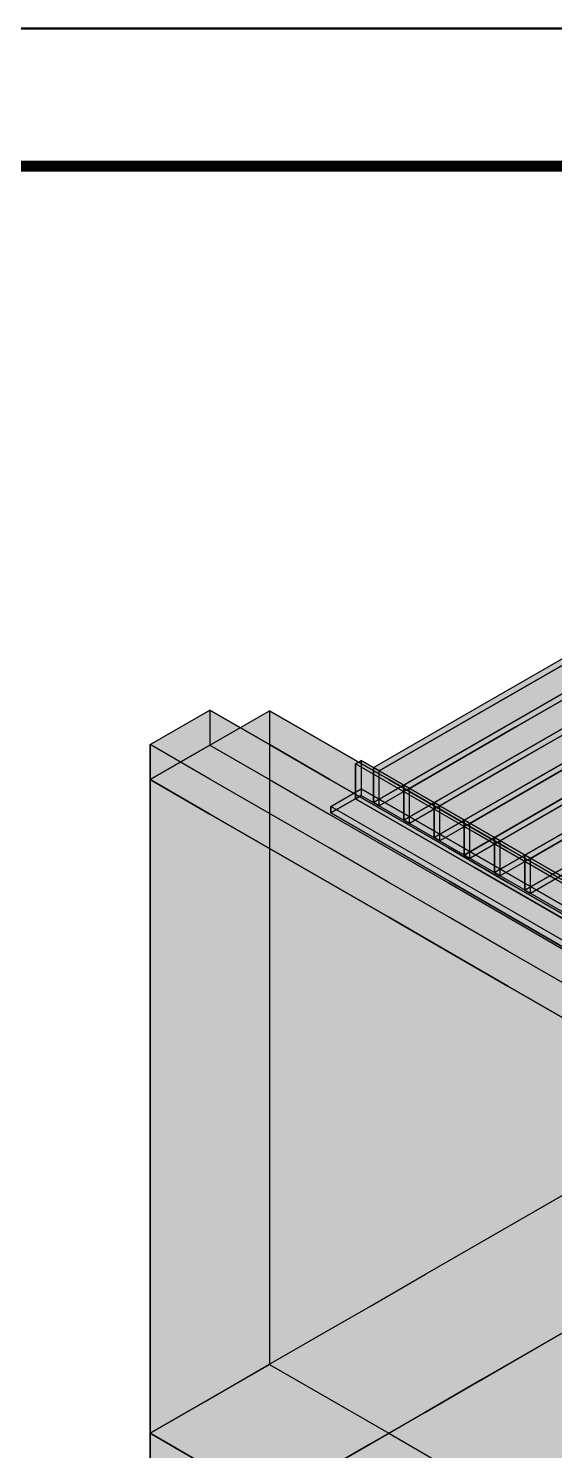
# Model space of a CAD drawing. Header units: metres. Extents: x 0 to 28.4, y 0 to 5.9.
# Drawn here: x 23.692 to 24.074, y 4.907 to 5.94 of the extents above; entities that cross this region are included whole.
import ezdxf

# ---------------------------------------------------------------- set-up
doc = ezdxf.new("R2010")
doc.units = ezdxf.units.M
doc.header["$LTSCALE"] = 0.25
doc.layers.add('ISO-ARISTAS', color=8, linetype='CONTINUOUS')
doc.layers.add('ISO-CONCRETO-SUP', color=254, linetype='CONTINUOUS', true_color=0xe8e8e8)
doc.layers.add('MARCO', color=7, linetype='CONTINUOUS', lineweight=50)

msp = doc.modelspace()

# ---------------------------------------------------------------- linework, layer by layer
at = {"layer": 'ISO-ARISTAS', "color": 250}
for p, q in [((24.0198, 5.4479), (24.0971, 5.4925)), ((24.0198, 5.4479), (24.0971, 5.4925)), ((24.0239, 5.4455), (24.1012, 5.4901)), ((24.1012, 5.4901), (24.0239, 5.4455)), ((24.0418, 5.4352), (24.1191, 5.4798)), ((24.0418, 5.4352), (24.1191, 5.4798)), ((24.0459, 5.4328), (24.1232, 5.4774)), ((24.1232, 5.4774), (24.0459, 5.4328)), ((24.0198, 5.4225), (24.0971, 5.4671)), ((24.0971, 5.4671), (24.0198, 5.4225)), ((24.1012, 5.4647), (24.0239, 5.4201)), ((24.1012, 5.4647), (24.0239, 5.4201)), ((24.0638, 5.4225), (24.1411, 5.4671)), ((24.0638, 5.4225), (24.1411, 5.4671)), ((24.0679, 5.4201), (24.1452, 5.4647)), ((24.1452, 5.4647), (24.0679, 5.4201)), ((24.0418, 5.4098), (24.1191, 5.4544)), ((24.1191, 5.4544), (24.0418, 5.4098)), ((24.1232, 5.452), (24.0459, 5.4074)), ((24.1232, 5.452), (24.0459, 5.4074)), ((23.7804, 5.42), (23.8237, 5.445)), ((23.7804, 5.42), (23.8237, 5.445)), ((23.867, 5.42), (23.8237, 5.445)), ((23.8237, 5.445), (23.8237, 5.4196)), ((23.8237, 5.445), (23.8237, 5.4196)), ((23.8237, 5.445), (23.867, 5.42)), ((23.8237, 5.4196), (23.867, 5.4446)), ((23.8237, 5.4196), (23.867, 5.4446)), ((23.9103, 5.4196), (23.867, 5.4446)), ((23.867, 5.4446), (23.867, 5.3971)), ((23.867, 5.4446), (23.867, 5.3971)), ((23.867, 5.4446), (23.9103, 5.4196)), ((23.9425, 5.4033), (24.0198, 5.4479)), ((23.9425, 5.4033), (24.0198, 5.4479)), ((23.9466, 5.4009), (24.0239, 5.4455)), ((24.0239, 5.4455), (23.9466, 5.4009)), ((24.0638, 5.3971), (24.1411, 5.4417)), ((24.1411, 5.4417), (24.0638, 5.3971)), ((23.9645, 5.3906), (24.0418, 5.4352)), ((23.9645, 5.3906), (24.0418, 5.4352)), ((23.9686, 5.3882), (24.0459, 5.4328)), ((24.0459, 5.4328), (23.9686, 5.3882)), ((24.1452, 5.4393), (24.0679, 5.3947)), ((24.1452, 5.4393), (24.0679, 5.3947)), ((23.9425, 5.3779), (24.0198, 5.4225)), ((24.0198, 5.4225), (23.9425, 5.3779)), ((23.9865, 5.3779), (24.0638, 5.4225)), ((23.9865, 5.3779), (24.0638, 5.4225)), ((23.7804, 5.3946), (23.7804, 5.42)), ((23.8237, 5.395), (23.7804, 5.42)), ((23.8237, 5.395), (23.7804, 5.42)), ((23.7804, 5.42), (23.7804, 5.3946)), ((23.7804, 5.3946), (23.8237, 5.4196)), ((23.8237, 5.4196), (23.7804, 5.3946)), ((23.7804, 5.3946), (23.8237, 5.4196)), ((23.7804, 5.3946), (23.8237, 5.4196)), ((23.8237, 5.4196), (23.867, 5.3946)), ((23.8237, 5.4196), (23.867, 5.3946)), ((23.9103, 5.395), (23.867, 5.42)), ((23.867, 5.42), (23.9103, 5.395)), ((23.9536, 5.3946), (23.9103, 5.4196)), ((23.9103, 5.4196), (23.9536, 5.3946)), ((24.0239, 5.4201), (23.9466, 5.3755)), ((24.0239, 5.4201), (23.9466, 5.3755)), ((23.9906, 5.3755), (24.0679, 5.4201)), ((24.0679, 5.4201), (23.9906, 5.3755)), ((23.9295, 5.4061), (23.9336, 5.4085)), ((23.9295, 5.4061), (23.9336, 5.4085)), ((23.9295, 5.3807), (23.9295, 5.4061)), ((24.0158, 5.3562), (23.9295, 5.4061)), ((23.9295, 5.4061), (23.9295, 5.3807)), ((24.0158, 5.3562), (23.9295, 5.4061)), ((23.9336, 5.4085), (23.9336, 5.383)), ((24.0199, 5.3586), (23.9336, 5.4085)), ((23.9336, 5.4085), (23.9336, 5.383)), ((23.9336, 5.4085), (24.0199, 5.3586)), ((23.9425, 5.3779), (23.9425, 5.4033)), ((23.9466, 5.4009), (23.9425, 5.4033)), ((23.9466, 5.4009), (23.9425, 5.4033)), ((23.9425, 5.4033), (23.9425, 5.3779)), ((23.9466, 5.3755), (23.9466, 5.4009)), ((23.9466, 5.3755), (23.9466, 5.4009)), ((23.9645, 5.3652), (24.0418, 5.4098)), ((24.0418, 5.4098), (23.9645, 5.3652)), ((24.0459, 5.4074), (23.9686, 5.3628)), ((24.0459, 5.4074), (23.9686, 5.3628)), ((24.0085, 5.3652), (24.0858, 5.4098)), ((24.0085, 5.3652), (24.0858, 5.4098)), ((24.0126, 5.3628), (24.0899, 5.4074)), ((24.0899, 5.4074), (24.0126, 5.3628)), ((23.7804, 5.3471), (23.7804, 5.3946)), ((23.8237, 5.3696), (23.7804, 5.3946)), ((23.8237, 5.3696), (23.7804, 5.3946)), ((23.8237, 5.3696), (23.7804, 5.3946)), ((23.7804, 5.3946), (23.7804, 5.3471)), ((23.7804, 5.3946), (23.8237, 5.3696)), ((23.867, 5.37), (23.8237, 5.395)), ((23.867, 5.37), (23.8237, 5.395)), ((23.867, 5.3971), (23.867, 5.3497)), ((23.867, 5.3971), (23.867, 5.3497)), ((23.867, 5.3946), (23.9103, 5.3696)), ((23.867, 5.3946), (23.9103, 5.3696)), ((23.9536, 5.37), (23.9103, 5.395)), ((23.9103, 5.395), (23.9536, 5.37)), ((23.9969, 5.3696), (23.9536, 5.3946)), ((23.9536, 5.3946), (23.9969, 5.3696)), ((23.9645, 5.3652), (23.9645, 5.3906)), ((23.9686, 5.3882), (23.9645, 5.3906)), ((23.9686, 5.3882), (23.9645, 5.3906)), ((23.9645, 5.3906), (23.9645, 5.3652)), ((23.9865, 5.3525), (24.0638, 5.3971)), ((24.0638, 5.3971), (23.9865, 5.3525)), ((24.0679, 5.3947), (23.9906, 5.3501)), ((24.0679, 5.3947), (23.9906, 5.3501)), ((24.0305, 5.3525), (24.1078, 5.3971)), ((24.0305, 5.3525), (24.1078, 5.3971)), ((24.0346, 5.3501), (24.1119, 5.3947)), ((24.1119, 5.3947), (24.0346, 5.3501)), ((23.9116, 5.3751), (23.9336, 5.3878)), ((23.9116, 5.3751), (23.9336, 5.3878)), ((23.9336, 5.383), (23.9116, 5.3704)), ((23.9116, 5.3704), (23.9336, 5.383)), ((23.9336, 5.383), (23.9295, 5.3807)), ((23.9295, 5.3807), (23.9336, 5.383)), ((24.0158, 5.3308), (23.9295, 5.3807)), ((23.9295, 5.3807), (24.0158, 5.3308)), ((23.9336, 5.3878), (23.9336, 5.383)), ((24.0199, 5.338), (23.9336, 5.3878)), ((23.9336, 5.3878), (23.9336, 5.383)), ((23.9336, 5.3878), (24.0199, 5.338)), ((23.9336, 5.383), (24.0199, 5.3332)), ((23.9336, 5.383), (24.0199, 5.3332)), ((23.9336, 5.383), (24.0199, 5.3332)), ((23.9336, 5.383), (24.0199, 5.3332)), ((23.9686, 5.3628), (23.9686, 5.3882)), ((23.9686, 5.3628), (23.9686, 5.3882)), ((24.0085, 5.3398), (24.0858, 5.3844)), ((24.0858, 5.3844), (24.0085, 5.3398)), ((24.0899, 5.382), (24.0126, 5.3374)), ((24.0899, 5.382), (24.0126, 5.3374)), ((24.0525, 5.3398), (24.1298, 5.3844)), ((24.0525, 5.3398), (24.1298, 5.3844)), ((24.0566, 5.3374), (24.1339, 5.382)), ((24.1339, 5.382), (24.0566, 5.3374)), ((23.867, 5.3446), (23.8237, 5.3696)), ((23.867, 5.3446), (23.8237, 5.3696)), ((23.867, 5.3446), (23.8237, 5.3696)), ((23.8237, 5.3696), (23.867, 5.3446)), ((23.9103, 5.345), (23.867, 5.37)), ((23.9103, 5.345), (23.867, 5.37)), ((23.9103, 5.3696), (23.9536, 5.3446)), ((23.9103, 5.3696), (23.9536, 5.3446)), ((23.9116, 5.3704), (23.9116, 5.3751)), ((23.9979, 5.3253), (23.9116, 5.3751)), ((23.9979, 5.3253), (23.9116, 5.3751)), ((23.9116, 5.3751), (23.9116, 5.3704)), ((23.9979, 5.3205), (23.9116, 5.3704)), ((23.9116, 5.3704), (23.9979, 5.3205)), ((23.9466, 5.3755), (23.9425, 5.3779)), ((23.9425, 5.3779), (23.9466, 5.3755)), ((23.9969, 5.345), (23.9536, 5.37)), ((23.9536, 5.37), (23.9969, 5.345)), ((23.9865, 5.3525), (23.9865, 5.3779)), ((23.9906, 5.3755), (23.9865, 5.3779)), ((23.9906, 5.3755), (23.9865, 5.3779)), ((23.9865, 5.3779), (23.9865, 5.3525)), ((23.9906, 5.3501), (23.9906, 5.3755)), ((23.9906, 5.3501), (23.9906, 5.3755)), ((24.0402, 5.3446), (23.9969, 5.3696)), ((23.9969, 5.3696), (24.0402, 5.3446)), ((24.0305, 5.3271), (24.1078, 5.3717)), ((24.1078, 5.3717), (24.0305, 5.3271)), ((23.9686, 5.3628), (23.9645, 5.3652)), ((23.9645, 5.3652), (23.9686, 5.3628)), ((24.0085, 5.3398), (24.0085, 5.3652)), ((24.0126, 5.3628), (24.0085, 5.3652)), ((24.0126, 5.3628), (24.0085, 5.3652)), ((24.0085, 5.3652), (24.0085, 5.3398)), ((24.0126, 5.3374), (24.0126, 5.3628)), ((24.0126, 5.3374), (24.0126, 5.3628)), ((24.1119, 5.3693), (24.0346, 5.3247)), ((24.1119, 5.3693), (24.0346, 5.3247)), ((23.867, 5.3497), (23.867, 5.3022)), ((23.867, 5.3497), (23.867, 5.3022)), ((23.9906, 5.3501), (23.9865, 5.3525)), ((23.9865, 5.3525), (23.9906, 5.3501)), ((24.1021, 5.3064), (24.0158, 5.3562)), ((24.1021, 5.3064), (24.0158, 5.3562)), ((24.1063, 5.3087), (24.0199, 5.3586)), ((24.0199, 5.3586), (24.1063, 5.3087)), ((24.0305, 5.3271), (24.0305, 5.3525)), ((24.0346, 5.3501), (24.0305, 5.3525)), ((24.0346, 5.3501), (24.0305, 5.3525)), ((24.0305, 5.3525), (24.0305, 5.3271)), ((24.0346, 5.3247), (24.0346, 5.3501)), ((24.0346, 5.3247), (24.0346, 5.3501)), ((24.0525, 5.3144), (24.1298, 5.359)), ((24.1298, 5.359), (24.0525, 5.3144)), ((24.1339, 5.3566), (24.0566, 5.312)), ((24.1339, 5.3566), (24.0566, 5.312)), ((23.7804, 5.2997), (23.7804, 5.3471)), ((23.7804, 5.3471), (23.7804, 5.2997)), ((23.9103, 5.3196), (23.867, 5.3446)), ((23.9103, 5.3196), (23.867, 5.3446)), ((23.9103, 5.3196), (23.867, 5.3446)), ((23.867, 5.3446), (23.9103, 5.3196)), ((23.9536, 5.32), (23.9103, 5.345)), ((23.9536, 5.32), (23.9103, 5.345)), ((23.9536, 5.3446), (23.9969, 5.3196)), ((23.9536, 5.3446), (23.9969, 5.3196)), ((24.0402, 5.32), (23.9969, 5.345)), ((23.9969, 5.345), (24.0402, 5.32)), ((24.0126, 5.3374), (24.0085, 5.3398)), ((24.0085, 5.3398), (24.0126, 5.3374)), ((24.0835, 5.3196), (24.0402, 5.3446)), ((24.0402, 5.3446), (24.0835, 5.3196)), ((24.0525, 5.3144), (24.0525, 5.3398)), ((24.0566, 5.3374), (24.0525, 5.3398)), ((24.0566, 5.3374), (24.0525, 5.3398)), ((24.0525, 5.3398), (24.0525, 5.3144)), ((24.1021, 5.281), (24.0158, 5.3308)), ((24.0158, 5.3308), (24.1021, 5.281)), ((24.1063, 5.2881), (24.0199, 5.338)), ((24.0199, 5.338), (24.1063, 5.2881)), ((24.0199, 5.3332), (24.1063, 5.2834)), ((24.0199, 5.3332), (24.1063, 5.2834)), ((24.0199, 5.3332), (24.1063, 5.2834)), ((24.0199, 5.3332), (24.1063, 5.2834)), ((24.0566, 5.312), (24.0566, 5.3374)), ((24.0566, 5.312), (24.0566, 5.3374)), ((23.9536, 5.2946), (23.9103, 5.3196)), ((23.9536, 5.2946), (23.9103, 5.3196)), ((23.9536, 5.2946), (23.9103, 5.3196)), ((23.9103, 5.3196), (23.9536, 5.2946)), ((23.9969, 5.295), (23.9536, 5.32)), ((23.9969, 5.295), (23.9536, 5.32)), ((23.9969, 5.3196), (24.0402, 5.2946)), ((23.9969, 5.3196), (24.0402, 5.2946)), ((24.0843, 5.2754), (23.9979, 5.3253)), ((24.0843, 5.2754), (23.9979, 5.3253)), ((24.0843, 5.2706), (23.9979, 5.3205)), ((23.9979, 5.3205), (24.0843, 5.2706)), ((24.0346, 5.3247), (24.0305, 5.3271)), ((24.0305, 5.3271), (24.0346, 5.3247)), ((24.0835, 5.295), (24.0402, 5.32)), ((24.0402, 5.32), (24.0835, 5.295)), ((24.0566, 5.312), (24.0525, 5.3144)), ((24.0525, 5.3144), (24.0566, 5.312)), ((23.7804, 5.2522), (23.7804, 5.2997)), ((23.7804, 5.2997), (23.7804, 5.2522)), ((23.867, 5.3022), (23.867, 5.2548)), ((23.867, 5.3022), (23.867, 5.2548)), ((23.9969, 5.2696), (23.9536, 5.2946)), ((23.9969, 5.2696), (23.9536, 5.2946)), ((23.9969, 5.2696), (23.9536, 5.2946)), ((23.9536, 5.2946), (23.9969, 5.2696)), ((24.0402, 5.27), (23.9969, 5.295)), ((24.0402, 5.27), (23.9969, 5.295)), ((24.0402, 5.2946), (24.0835, 5.2696)), ((24.0402, 5.2946), (24.0835, 5.2696)), ((24.0402, 5.2446), (23.9969, 5.2696)), ((24.0402, 5.2446), (23.9969, 5.2696)), ((24.0402, 5.2446), (23.9969, 5.2696)), ((23.9969, 5.2696), (24.0402, 5.2446)), ((24.0835, 5.245), (24.0402, 5.27)), ((24.0835, 5.245), (24.0402, 5.27)), ((23.7804, 5.2048), (23.7804, 5.2522)), ((23.7804, 5.2522), (23.7804, 5.2048)), ((23.867, 5.2548), (23.867, 5.2073)), ((23.867, 5.2548), (23.867, 5.2073)), ((24.0835, 5.2196), (24.0402, 5.2446)), ((24.0835, 5.2196), (24.0402, 5.2446)), ((24.0835, 5.2196), (24.0402, 5.2446)), ((24.0402, 5.2446), (24.0835, 5.2196)), ((23.7804, 5.1573), (23.7804, 5.2048)), ((23.7804, 5.2048), (23.7804, 5.1573)), ((23.867, 5.2073), (23.867, 5.1598)), ((23.867, 5.2073), (23.867, 5.1598)), ((23.7804, 5.1098), (23.7804, 5.1573)), ((23.7804, 5.1573), (23.7804, 5.1098)), ((23.867, 5.1598), (23.867, 5.1124)), ((23.867, 5.1598), (23.867, 5.1124)), ((23.867, 5.1124), (23.867, 5.0649)), ((23.867, 5.1124), (23.867, 5.0649)), ((23.7804, 5.0624), (23.7804, 5.1098)), ((23.7804, 5.1098), (23.7804, 5.0624)), ((24.0602, 5.0815), (24.1001, 5.1046)), ((24.0602, 5.0815), (24.1001, 5.1046)), ((24.0202, 5.0585), (24.0602, 5.0815)), ((24.0202, 5.0585), (24.0602, 5.0815)), ((23.7804, 5.0149), (23.7804, 5.0624)), ((23.7804, 5.0624), (23.7804, 5.0149)), ((23.867, 5.0649), (23.867, 5.0175)), ((23.867, 5.0649), (23.867, 5.0175)), ((23.9802, 5.0354), (24.0202, 5.0585)), ((23.9802, 5.0354), (24.0202, 5.0585)), ((23.9403, 5.0123), (23.9802, 5.0354)), ((23.9403, 5.0123), (23.9802, 5.0354)), ((23.7804, 4.9675), (23.7804, 5.0149)), ((23.7804, 5.0149), (23.7804, 4.9675)), ((23.867, 5.0175), (23.867, 4.97)), ((23.867, 5.0175), (23.867, 4.97)), ((23.9003, 4.9892), (23.9403, 5.0123)), ((23.9003, 4.9892), (23.9403, 5.0123)), ((24.0602, 4.9815), (24.1001, 5.0046)), ((24.1001, 5.0046), (24.0602, 4.9815)), ((24.0604, 4.9817), (24.1008, 5.005)), ((24.0604, 4.9817), (24.1008, 5.005)), ((23.8603, 4.9662), (23.9003, 4.9892)), ((23.8603, 4.9662), (23.9003, 4.9892)), ((24.02, 4.9583), (24.0604, 4.9817)), ((24.02, 4.9583), (24.0604, 4.9817)), ((24.0202, 4.9585), (24.0602, 4.9815)), ((24.0602, 4.9815), (24.0202, 4.9585)), ((23.7804, 4.92), (23.7804, 4.9675)), ((23.7804, 4.9675), (23.7804, 4.92)), ((23.867, 4.97), (23.8237, 4.945)), ((23.8237, 4.945), (23.867, 4.97)), ((23.867, 4.97), (23.9103, 4.945)), ((23.867, 4.97), (23.9103, 4.945)), ((23.8204, 4.9431), (23.8603, 4.9662)), ((23.8204, 4.9431), (23.8603, 4.9662)), ((23.9796, 4.935), (24.02, 4.9583)), ((23.9796, 4.935), (24.02, 4.9583)), ((23.9802, 4.9354), (24.0202, 4.9585)), ((24.0202, 4.9585), (23.9802, 4.9354)), ((23.8237, 4.945), (23.7804, 4.92)), ((23.7804, 4.92), (23.8237, 4.945)), ((23.7804, 4.92), (23.8204, 4.9431)), ((23.7804, 4.92), (23.8204, 4.9431)), ((23.9103, 4.945), (23.9536, 4.92)), ((23.9103, 4.945), (23.9536, 4.92)), ((23.9392, 4.9117), (23.9796, 4.935)), ((23.9392, 4.9117), (23.9796, 4.935)), ((23.9403, 4.9123), (23.9802, 4.9354)), ((23.9802, 4.9354), (23.9403, 4.9123)), ((23.7804, 4.87), (23.7804, 4.92)), ((23.8237, 4.895), (23.7804, 4.92)), ((23.8237, 4.895), (23.7804, 4.92)), ((23.7804, 4.92), (23.7804, 4.87)), ((23.8237, 4.895), (23.7804, 4.92)), ((23.7804, 4.92), (23.8237, 4.895)), ((23.9536, 4.92), (23.9969, 4.895)), ((23.9536, 4.92), (23.9969, 4.895)), ((23.8987, 4.8883), (23.9392, 4.9117)), ((23.8987, 4.8883), (23.9392, 4.9117)), ((23.9003, 4.8892), (23.9403, 4.9123)), ((23.9403, 4.9123), (23.9003, 4.8892))]:
    msp.add_line(p, q, dxfattribs=at)
at = {"layer": 'ISO-CONCRETO-SUP', "true_color": 0x424b57}
for points in [[(24.0971, 5.4671), (24.0198, 5.4225), (24.0971, 5.4925), (24.0198, 5.4479)], [(24.1012, 5.4647), (24.0239, 5.4201), (24.1012, 5.4901), (24.0239, 5.4455)], [(24.1191, 5.4544), (24.0418, 5.4098), (24.1191, 5.4798), (24.0418, 5.4352)], [(24.1232, 5.452), (24.0459, 5.4074), (24.1232, 5.4774), (24.0459, 5.4328)], [(24.1411, 5.4417), (24.0638, 5.3971), (24.1411, 5.4671), (24.0638, 5.4225)], [(24.1452, 5.4393), (24.0679, 5.3947), (24.1452, 5.4647), (24.0679, 5.4201)], [(24.0198, 5.4225), (23.9425, 5.3779), (24.0198, 5.4479), (23.9425, 5.4033)], [(24.0239, 5.4201), (23.9466, 5.3755), (24.0239, 5.4455), (23.9466, 5.4009)], [(24.0418, 5.4098), (23.9645, 5.3652), (24.0418, 5.4352), (23.9645, 5.3906)], [(24.0459, 5.4074), (23.9686, 5.3628), (24.0459, 5.4328), (23.9686, 5.3882)], [(24.0638, 5.3971), (23.9865, 5.3525), (24.0638, 5.4225), (23.9865, 5.3779)], [(24.0679, 5.3947), (23.9906, 5.3501), (24.0679, 5.4201), (23.9906, 5.3755)], [(23.9336, 5.383), (23.9295, 5.3807), (23.9336, 5.4085), (23.9295, 5.4061)], [(24.0858, 5.3844), (24.0085, 5.3398), (24.0858, 5.4098), (24.0085, 5.3652)], [(24.0899, 5.382), (24.0126, 5.3374), (24.0899, 5.4074), (24.0126, 5.3628)], [(24.1078, 5.3717), (24.0305, 5.3271), (24.1078, 5.3971), (24.0305, 5.3525)], [(24.1119, 5.3693), (24.0346, 5.3247), (24.1119, 5.3947), (24.0346, 5.3501)], [(23.9336, 5.383), (23.9116, 5.3704), (23.9336, 5.3878), (23.9116, 5.3751)], [(24.1298, 5.359), (24.0525, 5.3144), (24.1298, 5.3844), (24.0525, 5.3398)], [(24.1339, 5.3566), (24.0566, 5.312), (24.1339, 5.382), (24.0566, 5.3374)]]:
    msp.add_solid(points, dxfattribs=at)
at = {"layer": 'ISO-CONCRETO-SUP', "true_color": 0x525d6b}
for points in [[(24.0971, 5.4925), (24.1012, 5.4901), (24.0198, 5.4479), (24.0239, 5.4455)], [(24.1191, 5.4798), (24.1232, 5.4774), (24.0418, 5.4352), (24.0459, 5.4328)], [(24.0971, 5.4671), (24.1012, 5.4647), (24.0198, 5.4225), (24.0239, 5.4201)], [(24.1411, 5.4671), (24.1452, 5.4647), (24.0638, 5.4225), (24.0679, 5.4201)], [(24.1191, 5.4544), (24.1232, 5.452), (24.0418, 5.4098), (24.0459, 5.4074)], [(24.0198, 5.4479), (24.0239, 5.4455), (23.9425, 5.4033), (23.9466, 5.4009)], [(24.1411, 5.4417), (24.1452, 5.4393), (24.0638, 5.3971), (24.0679, 5.3947)], [(24.0418, 5.4352), (24.0459, 5.4328), (23.9645, 5.3906), (23.9686, 5.3882)], [(24.0198, 5.4225), (24.0239, 5.4201), (23.9425, 5.3779), (23.9466, 5.3755)], [(24.0638, 5.4225), (24.0679, 5.4201), (23.9865, 5.3779), (23.9906, 5.3755)], [(23.9336, 5.4085), (24.0199, 5.3586), (23.9295, 5.4061), (24.0158, 5.3562)], [(24.0418, 5.4098), (24.0459, 5.4074), (23.9645, 5.3652), (23.9686, 5.3628)], [(24.0858, 5.4098), (24.0899, 5.4074), (24.0085, 5.3652), (24.0126, 5.3628)], [(24.0638, 5.3971), (24.0679, 5.3947), (23.9865, 5.3525), (23.9906, 5.3501)], [(24.1078, 5.3971), (24.1119, 5.3947), (24.0305, 5.3525), (24.0346, 5.3501)], [(23.9336, 5.3878), (24.0199, 5.338), (23.9116, 5.3751), (23.9979, 5.3253)], [(23.9336, 5.383), (24.0199, 5.3332), (23.9116, 5.3704), (23.9979, 5.3205)], [(23.9336, 5.383), (24.0199, 5.3332), (23.9295, 5.3807), (24.0158, 5.3308)], [(24.0858, 5.3844), (24.0899, 5.382), (24.0085, 5.3398), (24.0126, 5.3374)], [(24.1298, 5.3844), (24.1339, 5.382), (24.0525, 5.3398), (24.0566, 5.3374)], [(24.1078, 5.3717), (24.1119, 5.3693), (24.0305, 5.3271), (24.0346, 5.3247)], [(24.0199, 5.3586), (24.1063, 5.3087), (24.0158, 5.3562), (24.1021, 5.3064)], [(24.1298, 5.359), (24.1339, 5.3566), (24.0525, 5.3144), (24.0566, 5.312)], [(24.0199, 5.338), (24.1063, 5.2881), (23.9979, 5.3253), (24.0843, 5.2754)], [(24.0199, 5.3332), (24.1063, 5.2834), (23.9979, 5.3205), (24.0843, 5.2706)], [(24.0199, 5.3332), (24.1063, 5.2834), (24.0158, 5.3308), (24.1021, 5.281)]]:
    msp.add_solid(points, dxfattribs=at)
at = {"layer": 'ISO-CONCRETO-SUP', "true_color": 0x949491}
for points in [[(23.8237, 5.4196), (23.7804, 5.3946), (23.8237, 5.445), (23.7804, 5.42)], [(23.867, 5.3971), (23.8237, 5.3721), (23.867, 5.4446), (23.8237, 5.4196)], [(23.8237, 5.3721), (23.7804, 5.3471), (23.8237, 5.4196), (23.7804, 5.3946)], [(23.867, 5.3497), (23.8237, 5.3247), (23.867, 5.3971), (23.8237, 5.3721)], [(23.8237, 5.3247), (23.7804, 5.2997), (23.8237, 5.3721), (23.7804, 5.3471)], [(23.867, 5.3022), (23.8237, 5.2772), (23.867, 5.3497), (23.8237, 5.3247)], [(23.8237, 5.2772), (23.7804, 5.2522), (23.8237, 5.3247), (23.7804, 5.2997)], [(23.867, 5.2548), (23.8237, 5.2298), (23.867, 5.3022), (23.8237, 5.2772)], [(23.8237, 5.2298), (23.7804, 5.2048), (23.8237, 5.2772), (23.7804, 5.2522)], [(23.867, 5.2073), (23.8237, 5.1823), (23.867, 5.2548), (23.8237, 5.2298)], [(23.8237, 5.1823), (23.7804, 5.1573), (23.8237, 5.2298), (23.7804, 5.2048)], [(23.867, 5.1598), (23.8237, 5.1348), (23.867, 5.2073), (23.8237, 5.1823)], [(23.8237, 5.1348), (23.7804, 5.1098), (23.8237, 5.1823), (23.7804, 5.1573)], [(23.867, 5.1124), (23.8237, 5.0874), (23.867, 5.1598), (23.8237, 5.1348)], [(23.8237, 5.0874), (23.7804, 5.0624), (23.8237, 5.1348), (23.7804, 5.1098)], [(23.867, 5.0649), (23.8237, 5.0399), (23.867, 5.1124), (23.8237, 5.0874)], [(24.1001, 5.0546), (24.0602, 5.0315), (24.1001, 5.1046), (24.0602, 5.0815)], [(23.8237, 5.0399), (23.7804, 5.0149), (23.8237, 5.0874), (23.7804, 5.0624)], [(24.0602, 5.0315), (24.0202, 5.0085), (24.0602, 5.0815), (24.0202, 5.0585)], [(23.867, 5.0175), (23.8237, 4.9925), (23.867, 5.0649), (23.8237, 5.0399)], [(24.0202, 5.0085), (23.9802, 4.9854), (24.0202, 5.0585), (23.9802, 5.0354)], [(24.1001, 5.0046), (24.0602, 4.9815), (24.1001, 5.0546), (24.0602, 5.0315)], [(23.8237, 4.9925), (23.7804, 4.9675), (23.8237, 5.0399), (23.7804, 5.0149)], [(23.9802, 4.9854), (23.9403, 4.9623), (23.9802, 5.0354), (23.9403, 5.0123)], [(24.0602, 4.9815), (24.0202, 4.9585), (24.0602, 5.0315), (24.0202, 5.0085)], [(23.867, 4.97), (23.8237, 4.945), (23.867, 5.0175), (23.8237, 4.9925)], [(23.9403, 4.9623), (23.9003, 4.9392), (23.9403, 5.0123), (23.9003, 4.9892)], [(24.0202, 4.9585), (23.9802, 4.9354), (24.0202, 5.0085), (23.9802, 4.9854)], [(23.8237, 4.945), (23.7804, 4.92), (23.8237, 4.9925), (23.7804, 4.9675)], [(23.9003, 4.9392), (23.8603, 4.9162), (23.9003, 4.9892), (23.8603, 4.9662)], [(23.9802, 4.9354), (23.9403, 4.9123), (23.9802, 4.9854), (23.9403, 4.9623)], [(23.8603, 4.9162), (23.8204, 4.8931), (23.8603, 4.9662), (23.8204, 4.9431)], [(23.9403, 4.9123), (23.9003, 4.8892), (23.9403, 4.9623), (23.9003, 4.9392)], [(23.8204, 4.8931), (23.7804, 4.87), (23.8204, 4.9431), (23.7804, 4.92)], [(23.9003, 4.8892), (23.8603, 4.8662), (23.9003, 4.9392), (23.8603, 4.9162)], [(23.8603, 4.8662), (23.8204, 4.8431), (23.8603, 4.9162), (23.8204, 4.8931)]]:
    msp.add_solid(points, dxfattribs=at)
at = {"layer": 'ISO-CONCRETO-SUP', "true_color": 0xb8b8b3}
for points in [[(23.8237, 5.445), (23.867, 5.42), (23.7804, 5.42), (23.8237, 5.395)], [(23.867, 5.4446), (23.9103, 5.4196), (23.8237, 5.4196), (23.867, 5.3946)], [(23.8237, 5.4196), (23.867, 5.3946), (23.7804, 5.3946), (23.8237, 5.3696)], [(23.8237, 5.4196), (23.867, 5.3946), (23.7804, 5.3946), (23.8237, 5.3696)], [(23.867, 5.42), (23.9103, 5.395), (23.8237, 5.395), (23.867, 5.37)], [(23.9103, 5.4196), (23.9536, 5.3946), (23.867, 5.3946), (23.9103, 5.3696)], [(23.867, 5.3946), (23.9103, 5.3696), (23.8237, 5.3696), (23.867, 5.3446)], [(23.867, 5.3946), (23.9103, 5.3696), (23.8237, 5.3696), (23.867, 5.3446)], [(23.9103, 5.395), (23.9536, 5.37), (23.867, 5.37), (23.9103, 5.345)], [(23.9536, 5.3946), (23.9969, 5.3696), (23.9103, 5.3696), (23.9536, 5.3446)], [(23.9103, 5.3696), (23.9536, 5.3446), (23.867, 5.3446), (23.9103, 5.3196)], [(23.9103, 5.3696), (23.9536, 5.3446), (23.867, 5.3446), (23.9103, 5.3196)], [(23.9536, 5.37), (23.9969, 5.345), (23.9103, 5.345), (23.9536, 5.32)], [(23.9969, 5.3696), (24.0402, 5.3446), (23.9536, 5.3446), (23.9969, 5.3196)], [(23.9536, 5.3446), (23.9969, 5.3196), (23.9103, 5.3196), (23.9536, 5.2946)], [(23.9536, 5.3446), (23.9969, 5.3196), (23.9103, 5.3196), (23.9536, 5.2946)], [(23.9969, 5.345), (24.0402, 5.32), (23.9536, 5.32), (23.9969, 5.295)], [(24.0402, 5.3446), (24.0835, 5.3196), (23.9969, 5.3196), (24.0402, 5.2946)], [(23.9969, 5.3196), (24.0402, 5.2946), (23.9536, 5.2946), (23.9969, 5.2696)], [(23.9969, 5.3196), (24.0402, 5.2946), (23.9536, 5.2946), (23.9969, 5.2696)], [(24.0402, 5.32), (24.0835, 5.295), (23.9969, 5.295), (24.0402, 5.27)], [(24.0835, 5.3196), (24.1268, 5.2946), (24.0402, 5.2946), (24.0835, 5.2696)], [(24.0402, 5.2946), (24.0835, 5.2696), (23.9969, 5.2696), (24.0402, 5.2446)], [(24.0402, 5.2946), (24.0835, 5.2696), (23.9969, 5.2696), (24.0402, 5.2446)], [(24.0835, 5.295), (24.1268, 5.27), (24.0402, 5.27), (24.0835, 5.245)], [(24.0835, 5.2696), (24.1268, 5.2446), (24.0402, 5.2446), (24.0835, 5.2196)], [(24.0835, 5.2696), (24.1268, 5.2446), (24.0402, 5.2446), (24.0835, 5.2196)], [(24.1001, 5.1046), (24.1434, 5.0796), (24.0602, 5.0815), (24.1035, 5.0565)], [(24.0602, 5.0815), (24.1035, 5.0565), (24.0202, 5.0585), (24.0635, 5.0335)], [(24.0202, 5.0585), (24.0635, 5.0335), (23.9802, 5.0354), (24.0235, 5.0104)], [(24.1035, 5.0565), (24.1468, 5.0315), (24.0635, 5.0335), (24.1068, 5.0085)], [(23.9802, 5.0354), (24.0235, 5.0104), (23.9403, 5.0123), (23.9836, 4.9873)], [(24.0635, 5.0335), (24.1068, 5.0085), (24.0235, 5.0104), (24.0668, 4.9854)], [(23.9403, 5.0123), (23.9836, 4.9873), (23.9003, 4.9892), (23.9436, 4.9642)], [(24.0235, 5.0104), (24.0668, 4.9854), (23.9836, 4.9873), (24.0269, 4.9623)], [(24.1068, 5.0085), (24.1501, 4.9835), (24.0668, 4.9854), (24.1101, 4.9604)], [(24.1001, 5.0046), (24.1434, 4.9796), (24.0602, 4.9815), (24.1035, 4.9565)], [(23.9003, 4.9892), (23.9436, 4.9642), (23.8603, 4.9662), (23.9036, 4.9412)], [(23.9836, 4.9873), (24.0269, 4.9623), (23.9436, 4.9642), (23.9869, 4.9392)], [(24.0602, 4.9815), (24.1035, 4.9565), (24.0202, 4.9585), (24.0635, 4.9335)], [(24.0668, 4.9854), (24.1101, 4.9604), (24.0269, 4.9623), (24.0702, 4.9373)], [(23.867, 4.97), (23.9103, 4.945), (23.8237, 4.945), (23.867, 4.92)], [(23.8603, 4.9662), (23.9036, 4.9412), (23.8204, 4.9431), (23.8637, 4.9181)], [(23.9436, 4.9642), (23.9869, 4.9392), (23.9036, 4.9412), (23.9469, 4.9162)], [(24.0202, 4.9585), (24.0635, 4.9335), (23.9802, 4.9354), (24.0235, 4.9104)], [(24.0269, 4.9623), (24.0702, 4.9373), (23.9869, 4.9392), (24.0302, 4.9142)], [(24.1035, 4.9565), (24.1468, 4.9315), (24.0635, 4.9335), (24.1068, 4.9085)], [(24.1101, 4.9604), (24.1534, 4.9354), (24.0702, 4.9373), (24.1135, 4.9123)], [(23.8237, 4.945), (23.867, 4.92), (23.7804, 4.92), (23.8237, 4.895)], [(23.8204, 4.9431), (23.8637, 4.9181), (23.7804, 4.92), (23.8237, 4.895)], [(23.9036, 4.9412), (23.9469, 4.9162), (23.8637, 4.9181), (23.907, 4.8931)], [(23.9103, 4.945), (23.9536, 4.92), (23.867, 4.92), (23.9103, 4.895)], [(23.9869, 4.9392), (24.0302, 4.9142), (23.9469, 4.9162), (23.9902, 4.8912)], [(24.0702, 4.9373), (24.1135, 4.9123), (24.0302, 4.9142), (24.0735, 4.8892)], [(23.9802, 4.9354), (24.0235, 4.9104), (23.9403, 4.9123), (23.9836, 4.8873)], [(24.0635, 4.9335), (24.1068, 4.9085), (24.0235, 4.9104), (24.0668, 4.8854)], [(23.867, 4.92), (23.9103, 4.895), (23.8237, 4.895), (23.867, 4.87)], [(23.8637, 4.9181), (23.907, 4.8931), (23.8237, 4.895), (23.867, 4.87)], [(23.9469, 4.9162), (23.9902, 4.8912), (23.907, 4.8931), (23.9503, 4.8681)], [(23.9536, 4.92), (23.9969, 4.895), (23.9103, 4.895), (23.9536, 4.87)], [(23.9403, 4.9123), (23.9836, 4.8873), (23.9003, 4.8892), (23.9436, 4.8642)], [(24.0235, 4.9104), (24.0668, 4.8854), (23.9836, 4.8873), (24.0269, 4.8623)], [(24.0302, 4.9142), (24.0735, 4.8892), (23.9902, 4.8912), (24.0335, 4.8662)], [(24.1068, 4.9085), (24.1501, 4.8835), (24.0668, 4.8854), (24.1101, 4.8604)], [(24.1135, 4.9123), (24.1568, 4.8873), (24.0735, 4.8892), (24.1168, 4.8642)]]:
    msp.add_solid(points, dxfattribs=at)
at = {"layer": 'ISO-CONCRETO-SUP', "true_color": 0xa6a6a2}
for points in [[(23.8237, 5.4196), (23.867, 5.3946), (23.8237, 5.445), (23.867, 5.42)], [(23.867, 5.3971), (23.9103, 5.3721), (23.867, 5.4446), (23.9103, 5.4196)], [(23.7804, 5.3946), (23.8237, 5.3696), (23.7804, 5.42), (23.8237, 5.395)], [(23.867, 5.3946), (23.9103, 5.3696), (23.867, 5.42), (23.9103, 5.395)], [(23.9103, 5.3721), (23.9536, 5.3471), (23.9103, 5.4196), (23.9536, 5.3946)], [(23.7804, 5.3471), (23.8237, 5.3221), (23.7804, 5.3946), (23.8237, 5.3696)], [(23.8237, 5.3696), (23.867, 5.3446), (23.8237, 5.395), (23.867, 5.37)], [(23.867, 5.3497), (23.9103, 5.3247), (23.867, 5.3971), (23.9103, 5.3721)], [(23.9103, 5.3696), (23.9536, 5.3446), (23.9103, 5.395), (23.9536, 5.37)], [(23.9536, 5.3471), (23.9969, 5.3221), (23.9536, 5.3946), (23.9969, 5.3696)], [(23.8237, 5.3221), (23.867, 5.2971), (23.8237, 5.3696), (23.867, 5.3446)], [(23.867, 5.3446), (23.9103, 5.3196), (23.867, 5.37), (23.9103, 5.345)], [(23.9103, 5.3247), (23.9536, 5.2997), (23.9103, 5.3721), (23.9536, 5.3471)], [(23.9536, 5.3446), (23.9969, 5.3196), (23.9536, 5.37), (23.9969, 5.345)], [(23.9969, 5.3221), (24.0402, 5.2971), (23.9969, 5.3696), (24.0402, 5.3446)], [(23.867, 5.3022), (23.9103, 5.2772), (23.867, 5.3497), (23.9103, 5.3247)], [(23.7804, 5.2997), (23.8237, 5.2747), (23.7804, 5.3471), (23.8237, 5.3221)], [(23.867, 5.2971), (23.9103, 5.2721), (23.867, 5.3446), (23.9103, 5.3196)], [(23.9103, 5.3196), (23.9536, 5.2946), (23.9103, 5.345), (23.9536, 5.32)], [(23.9536, 5.2997), (23.9969, 5.2747), (23.9536, 5.3471), (23.9969, 5.3221)], [(23.9969, 5.3196), (24.0402, 5.2946), (23.9969, 5.345), (24.0402, 5.32)], [(24.0402, 5.2971), (24.0835, 5.2721), (24.0402, 5.3446), (24.0835, 5.3196)], [(23.8237, 5.2747), (23.867, 5.2497), (23.8237, 5.3221), (23.867, 5.2971)], [(23.9103, 5.2772), (23.9536, 5.2522), (23.9103, 5.3247), (23.9536, 5.2997)], [(23.9103, 5.2721), (23.9536, 5.2471), (23.9103, 5.3196), (23.9536, 5.2946)], [(23.9536, 5.2946), (23.9969, 5.2696), (23.9536, 5.32), (23.9969, 5.295)], [(23.9969, 5.2747), (24.0402, 5.2497), (23.9969, 5.3221), (24.0402, 5.2971)], [(24.0402, 5.2946), (24.0835, 5.2696), (24.0402, 5.32), (24.0835, 5.295)], [(23.7804, 5.2522), (23.8237, 5.2272), (23.7804, 5.2997), (23.8237, 5.2747)], [(23.867, 5.2548), (23.9103, 5.2298), (23.867, 5.3022), (23.9103, 5.2772)], [(23.867, 5.2497), (23.9103, 5.2247), (23.867, 5.2971), (23.9103, 5.2721)], [(23.9536, 5.2522), (23.9969, 5.2272), (23.9536, 5.2997), (23.9969, 5.2747)], [(24.0402, 5.2497), (24.0835, 5.2247), (24.0402, 5.2971), (24.0835, 5.2721)], [(23.9536, 5.2471), (23.9969, 5.2221), (23.9536, 5.2946), (23.9969, 5.2696)], [(23.9969, 5.2696), (24.0402, 5.2446), (23.9969, 5.295), (24.0402, 5.27)], [(23.9103, 5.2298), (23.9536, 5.2048), (23.9103, 5.2772), (23.9536, 5.2522)], [(23.8237, 5.2272), (23.867, 5.2022), (23.8237, 5.2747), (23.867, 5.2497)], [(23.9103, 5.2247), (23.9536, 5.1997), (23.9103, 5.2721), (23.9536, 5.2471)], [(23.9969, 5.2272), (24.0402, 5.2022), (23.9969, 5.2747), (24.0402, 5.2497)], [(23.9969, 5.2221), (24.0402, 5.1971), (23.9969, 5.2696), (24.0402, 5.2446)], [(24.0402, 5.2446), (24.0835, 5.2196), (24.0402, 5.27), (24.0835, 5.245)], [(23.7804, 5.2048), (23.8237, 5.1798), (23.7804, 5.2522), (23.8237, 5.2272)], [(23.867, 5.2073), (23.9103, 5.1823), (23.867, 5.2548), (23.9103, 5.2298)], [(23.867, 5.2022), (23.9103, 5.1772), (23.867, 5.2497), (23.9103, 5.2247)], [(23.9536, 5.2048), (23.9969, 5.1798), (23.9536, 5.2522), (23.9969, 5.2272)], [(23.9536, 5.1997), (23.9969, 5.1747), (23.9536, 5.2471), (23.9969, 5.2221)], [(24.0402, 5.2022), (24.0835, 5.1772), (24.0402, 5.2497), (24.0835, 5.2247)], [(24.0402, 5.1971), (24.0835, 5.1721), (24.0402, 5.2446), (24.0835, 5.2196)], [(23.8237, 5.1798), (23.867, 5.1548), (23.8237, 5.2272), (23.867, 5.2022)], [(23.9103, 5.1823), (23.9536, 5.1573), (23.9103, 5.2298), (23.9536, 5.2048)], [(23.9969, 5.1798), (24.0402, 5.1548), (23.9969, 5.2272), (24.0402, 5.2022)], [(23.9103, 5.1772), (23.9536, 5.1522), (23.9103, 5.2247), (23.9536, 5.1997)], [(23.9969, 5.1747), (24.0402, 5.1497), (23.9969, 5.2221), (24.0402, 5.1971)], [(23.7804, 5.1573), (23.8237, 5.1323), (23.7804, 5.2048), (23.8237, 5.1798)], [(23.867, 5.1598), (23.9103, 5.1348), (23.867, 5.2073), (23.9103, 5.1823)], [(23.9536, 5.1573), (23.9969, 5.1323), (23.9536, 5.2048), (23.9969, 5.1798)], [(23.867, 5.1548), (23.9103, 5.1298), (23.867, 5.2022), (23.9103, 5.1772)], [(23.9536, 5.1522), (23.9969, 5.1272), (23.9536, 5.1997), (23.9969, 5.1747)], [(24.0402, 5.1548), (24.0835, 5.1298), (24.0402, 5.2022), (24.0835, 5.1772)], [(24.0402, 5.1497), (24.0835, 5.1247), (24.0402, 5.1971), (24.0835, 5.1721)], [(23.8237, 5.1323), (23.867, 5.1073), (23.8237, 5.1798), (23.867, 5.1548)], [(23.9103, 5.1348), (23.9536, 5.1098), (23.9103, 5.1823), (23.9536, 5.1573)], [(23.9103, 5.1298), (23.9536, 5.1048), (23.9103, 5.1772), (23.9536, 5.1522)], [(23.9969, 5.1323), (24.0402, 5.1073), (23.9969, 5.1798), (24.0402, 5.1548)], [(23.9969, 5.1272), (24.0402, 5.1022), (23.9969, 5.1747), (24.0402, 5.1497)], [(23.7804, 5.1098), (23.8237, 5.0848), (23.7804, 5.1573), (23.8237, 5.1323)], [(23.867, 5.1124), (23.9103, 5.0874), (23.867, 5.1598), (23.9103, 5.1348)], [(23.867, 5.1073), (23.9103, 5.0823), (23.867, 5.1548), (23.9103, 5.1298)], [(23.9536, 5.1098), (23.9969, 5.0848), (23.9536, 5.1573), (23.9969, 5.1323)], [(24.0402, 5.1073), (24.0835, 5.0823), (24.0402, 5.1548), (24.0835, 5.1298)], [(23.9536, 5.1048), (23.9969, 5.0798), (23.9536, 5.1522), (23.9969, 5.1272)], [(24.0402, 5.1022), (24.0835, 5.0772), (24.0402, 5.1497), (24.0835, 5.1247)], [(23.8237, 5.0848), (23.867, 5.0598), (23.8237, 5.1323), (23.867, 5.1073)], [(23.9103, 5.0874), (23.9536, 5.0624), (23.9103, 5.1348), (23.9536, 5.1098)], [(23.9969, 5.0848), (24.0402, 5.0598), (23.9969, 5.1323), (24.0402, 5.1073)], [(23.9103, 5.0823), (23.9536, 5.0573), (23.9103, 5.1298), (23.9536, 5.1048)], [(23.9969, 5.0798), (24.0402, 5.0548), (23.9969, 5.1272), (24.0402, 5.1022)], [(23.867, 5.0649), (23.9103, 5.0399), (23.867, 5.1124), (23.9103, 5.0874)], [(23.7804, 5.0624), (23.8237, 5.0374), (23.7804, 5.1098), (23.8237, 5.0848)], [(23.867, 5.0598), (23.9103, 5.0348), (23.867, 5.1073), (23.9103, 5.0823)], [(23.9536, 5.0624), (23.9969, 5.0374), (23.9536, 5.1098), (23.9969, 5.0848)], [(23.9536, 5.0573), (23.9969, 5.0323), (23.9536, 5.1048), (23.9969, 5.0798)], [(24.0402, 5.0598), (24.0835, 5.0348), (24.0402, 5.1073), (24.0835, 5.0823)], [(24.0402, 5.0548), (24.0835, 5.0298), (24.0402, 5.1022), (24.0835, 5.0772)], [(23.8237, 5.0374), (23.867, 5.0124), (23.8237, 5.0848), (23.867, 5.0598)], [(23.9103, 5.0399), (23.9536, 5.0149), (23.9103, 5.0874), (23.9536, 5.0624)], [(23.9103, 5.0348), (23.9536, 5.0098), (23.9103, 5.0823), (23.9536, 5.0573)], [(23.9969, 5.0374), (24.0402, 5.0124), (23.9969, 5.0848), (24.0402, 5.0598)], [(23.9969, 5.0323), (24.0402, 5.0073), (23.9969, 5.0798), (24.0402, 5.0548)], [(23.7804, 5.0149), (23.8237, 4.9899), (23.7804, 5.0624), (23.8237, 5.0374)], [(23.867, 5.0175), (23.9103, 4.9925), (23.867, 5.0649), (23.9103, 5.0399)], [(23.867, 5.0124), (23.9103, 4.9874), (23.867, 5.0598), (23.9103, 5.0348)], [(23.9536, 5.0149), (23.9969, 4.9899), (23.9536, 5.0624), (23.9969, 5.0374)], [(24.0402, 5.0124), (24.0835, 4.9874), (24.0402, 5.0598), (24.0835, 5.0348)], [(23.9536, 5.0098), (23.9969, 4.9848), (23.9536, 5.0573), (23.9969, 5.0323)], [(24.0402, 5.0073), (24.0835, 4.9823), (24.0402, 5.0548), (24.0835, 5.0298)], [(23.9103, 4.9925), (23.9536, 4.9675), (23.9103, 5.0399), (23.9536, 5.0149)], [(23.8237, 4.9899), (23.867, 4.9649), (23.8237, 5.0374), (23.867, 5.0124)], [(23.9103, 4.9874), (23.9536, 4.9624), (23.9103, 5.0348), (23.9536, 5.0098)], [(23.9969, 4.9899), (24.0402, 4.9649), (23.9969, 5.0374), (24.0402, 5.0124)], [(23.9969, 4.9848), (24.0402, 4.9598), (23.9969, 5.0323), (24.0402, 5.0073)], [(23.7804, 4.9675), (23.8237, 4.9425), (23.7804, 5.0149), (23.8237, 4.9899)], [(23.867, 4.97), (23.9103, 4.945), (23.867, 5.0175), (23.9103, 4.9925)], [(23.867, 4.9649), (23.9103, 4.9399), (23.867, 5.0124), (23.9103, 4.9874)], [(23.9536, 4.9675), (23.9969, 4.9425), (23.9536, 5.0149), (23.9969, 4.9899)], [(23.9536, 4.9624), (23.9969, 4.9374), (23.9536, 5.0098), (23.9969, 4.9848)], [(24.0402, 4.9649), (24.0835, 4.9399), (24.0402, 5.0124), (24.0835, 4.9874)], [(24.0402, 4.9598), (24.0835, 4.9348), (24.0402, 5.0073), (24.0835, 4.9823)], [(23.8237, 4.9425), (23.867, 4.9175), (23.8237, 4.9899), (23.867, 4.9649)], [(23.9103, 4.945), (23.9536, 4.92), (23.9103, 4.9925), (23.9536, 4.9675)], [(23.9103, 4.9399), (23.9536, 4.9149), (23.9103, 4.9874), (23.9536, 4.9624)], [(23.9969, 4.9425), (24.0402, 4.9175), (23.9969, 4.9899), (24.0402, 4.9649)], [(23.9969, 4.9374), (24.0402, 4.9124), (23.9969, 4.9848), (24.0402, 4.9598)], [(23.7804, 4.92), (23.8237, 4.895), (23.7804, 4.9675), (23.8237, 4.9425)], [(23.9536, 4.92), (23.9969, 4.895), (23.9536, 4.9675), (23.9969, 4.9425)], [(23.867, 4.9175), (23.9103, 4.8925), (23.867, 4.9649), (23.9103, 4.9399)], [(23.9536, 4.9149), (23.9969, 4.8899), (23.9536, 4.9624), (23.9969, 4.9374)], [(24.0402, 4.9175), (24.0835, 4.8925), (24.0402, 4.9649), (24.0835, 4.9399)], [(24.0402, 4.9124), (24.0835, 4.8874), (24.0402, 4.9598), (24.0835, 4.9348)], [(23.8237, 4.895), (23.867, 4.87), (23.8237, 4.9425), (23.867, 4.9175)], [(23.9103, 4.8925), (23.9536, 4.8675), (23.9103, 4.9399), (23.9536, 4.9149)], [(23.9969, 4.895), (24.0402, 4.87), (23.9969, 4.9425), (24.0402, 4.9175)], [(23.9969, 4.8899), (24.0402, 4.8649), (23.9969, 4.9374), (24.0402, 4.9124)], [(23.7804, 4.87), (23.8237, 4.845), (23.7804, 4.92), (23.8237, 4.895)], [(23.867, 4.87), (23.9103, 4.845), (23.867, 4.9175), (23.9103, 4.8925)], [(24.0402, 4.87), (24.0835, 4.845), (24.0402, 4.9175), (24.0835, 4.8925)], [(23.9536, 4.8675), (23.9969, 4.8425), (23.9536, 4.9149), (23.9969, 4.8899)], [(24.0402, 4.8649), (24.0835, 4.8399), (24.0402, 4.9124), (24.0835, 4.8874)]]:
    msp.add_solid(points, dxfattribs=at)
at = {"layer": 'ISO-CONCRETO-SUP', "true_color": 0x4a5461}
for points in [[(23.9295, 5.3807), (24.0158, 5.3308), (23.9295, 5.4061), (24.0158, 5.3562)], [(23.9336, 5.383), (24.0199, 5.3332), (23.9336, 5.4085), (24.0199, 5.3586)], [(23.9425, 5.3779), (23.9466, 5.3755), (23.9425, 5.4033), (23.9466, 5.4009)], [(23.9645, 5.3652), (23.9686, 5.3628), (23.9645, 5.3906), (23.9686, 5.3882)], [(23.9336, 5.383), (24.0199, 5.3332), (23.9336, 5.3878), (24.0199, 5.338)], [(23.9116, 5.3704), (23.9979, 5.3205), (23.9116, 5.3751), (23.9979, 5.3253)], [(23.9865, 5.3525), (23.9906, 5.3501), (23.9865, 5.3779), (23.9906, 5.3755)], [(24.0085, 5.3398), (24.0126, 5.3374), (24.0085, 5.3652), (24.0126, 5.3628)], [(24.0158, 5.3308), (24.1021, 5.281), (24.0158, 5.3562), (24.1021, 5.3064)], [(24.0199, 5.3332), (24.1063, 5.2834), (24.0199, 5.3586), (24.1063, 5.3087)], [(24.0305, 5.3271), (24.0346, 5.3247), (24.0305, 5.3525), (24.0346, 5.3501)], [(24.0525, 5.3144), (24.0566, 5.312), (24.0525, 5.3398), (24.0566, 5.3374)], [(24.0199, 5.3332), (24.1063, 5.2834), (24.0199, 5.338), (24.1063, 5.2881)], [(23.9979, 5.3205), (24.0843, 5.2706), (23.9979, 5.3253), (24.0843, 5.2754)]]:
    msp.add_solid(points, dxfattribs=at)
at = {"layer": 'ISO-CONCRETO-SUP', "true_color": 0x7b776e}
for points in [[(24.1008, 4.955), (24.0604, 4.9317), (24.1008, 5.005), (24.0604, 4.9817)], [(24.0604, 4.9317), (24.02, 4.9083), (24.0604, 4.9817), (24.02, 4.9583)], [(24.02, 4.9083), (23.9796, 4.885), (24.02, 4.9583), (23.9796, 4.935)], [(24.1008, 4.905), (24.0604, 4.8817), (24.1008, 4.955), (24.0604, 4.9317)], [(23.9796, 4.885), (23.9392, 4.8617), (23.9796, 4.935), (23.9392, 4.9117)], [(24.0604, 4.8817), (24.02, 4.8583), (24.0604, 4.9317), (24.02, 4.9083)], [(23.9392, 4.8617), (23.8987, 4.8383), (23.9392, 4.9117), (23.8987, 4.8883)], [(24.02, 4.8583), (23.9796, 4.835), (24.02, 4.9083), (23.9796, 4.885)]]:
    msp.add_solid(points, dxfattribs=at)
at = {"layer": 'ISO-CONCRETO-SUP', "true_color": 0x989388}
for points in [[(24.1008, 5.005), (24.1441, 4.98), (24.0604, 4.9817), (24.1037, 4.9567)], [(24.0604, 4.9817), (24.1037, 4.9567), (24.02, 4.9583), (24.0633, 4.9333)], [(24.02, 4.9583), (24.0633, 4.9333), (23.9796, 4.935), (24.0229, 4.91)], [(24.1037, 4.9567), (24.147, 4.9317), (24.0633, 4.9333), (24.1066, 4.9083)], [(23.9796, 4.935), (24.0229, 4.91), (23.9392, 4.9117), (23.9825, 4.8867)], [(24.0633, 4.9333), (24.1066, 4.9083), (24.0229, 4.91), (24.0662, 4.885)], [(23.9392, 4.9117), (23.9825, 4.8867), (23.8987, 4.8883), (23.942, 4.8633)], [(24.0229, 4.91), (24.0662, 4.885), (23.9825, 4.8867), (24.0258, 4.8617)], [(24.1066, 4.9083), (24.1499, 4.8833), (24.0662, 4.885), (24.1095, 4.86)]]:
    msp.add_solid(points, dxfattribs=at)
at = {"layer": 'MARCO'}
msp.add_lwpolyline([(20, 0), (28.41, 0), (28.41, 5.94), (20, 5.94)], close=True, dxfattribs=at)
at = {"layer": 'MARCO', "const_width": 0.008}
msp.add_lwpolyline([(20.25, 0.1), (28.31, 0.1), (28.31, 5.84), (20.25, 5.84)], close=True, dxfattribs=at)

doc.saveas('drawing.dxf')
